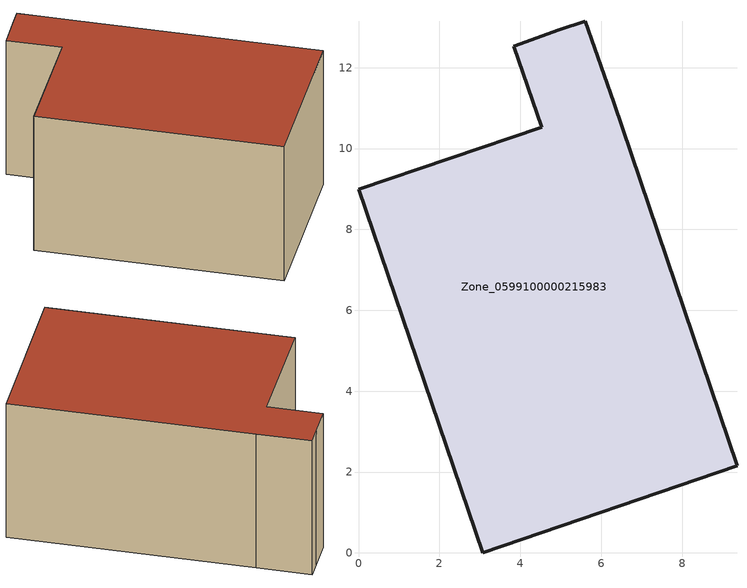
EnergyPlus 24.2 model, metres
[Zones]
Zone_0599100000215983
 floor ground (C_G): 9.36,2.16 3.07,0 0,8.99 4.53,10.53 3.84,12.54 4.96,12.93 5.61,13.15 6.31,11.14 z0
 wall outside (C_F): 4.96,12.93 3.84,12.54 4.53,10.53 0,8.99 3.07,0 9.36,2.16 6.31,11.14 5.61,13.15 4.96,12.93 z0:5.92
 roof outside (C_R): 9.36,2.16 6.31,11.14 5.61,13.15 4.96,12.93 3.84,12.54 4.53,10.53 0,8.99 3.07,0 z5.92
[BUILDING]
Pand.0599100000215983: North Axis=0; Terrain=City; Loads Convergence Tolerance Value=0.04; Temperature Convergence Tolerance Value=0.4; Solar Distribution=FullExterior; Maximum Number of Warmup Days=25; Minimum Number of Warmup Days=1
[Site:Location]
Rotterdam.The.Hague.AP_ZH_NLD Design_Conditions: Latitude=51.96; Longitude=4.45; Time Zone=1; Elevation=-4.5
[SITE:GROUNDTEMPERATURE:BUILDINGSURFACE]
18, 18, 18, 18, 18, 18, 18, 18, 18, 18, 18, 18
[MATERIAL] Thermal Absorptance=0.9; Solar Absorptance=0.7; Visible Absorptance=0.7
Name | Roughness | Thickness | Conductivity | Density | Specific Heat
G.TC.1946-1964 | MediumSmooth | 0.15 | 1 | 540 | 1210
F.TC.1946-1964 | Rough | 0.3 | 0.857143 | 1920 | 840
R.TC.1946-1964 | MediumRough | 0.2 | 0.235294 | 1500 | 1000
[CONSTRUCTION]
C_G: G.TC.1946-1964
C_F: F.TC.1946-1964
C_R: R.TC.1946-1964
[ZONE]
Zone_0599100000215983: Type=1; Multiplier=1; Ceiling Height=Autocalculate; Volume=Autocalculate; Floor Area=autocalculate; Part of Total Floor Area=Yes
[ZONEINFILTRATION:DESIGNFLOWRATE]
Infil_Zone_0599100000215983: Zone or ZoneList or Space or SpaceList=Zone_0599100000215983; Schedule=AlwaysOn; Design Flow Rate Calculation Method=Flow/Area; Flow Rate per Floor Area=0.003; Constant Term Coefficient=1; Temperature Term Coefficient=0; Velocity Term Coefficient=0; Velocity Squared Term Coefficient=0
[HVACTEMPLATE:ZONE:IDEALLOADSAIRSYSTEM]
Zone_0599100000215983: Maximum Heating Supply Air Temperature=50; Minimum Cooling Supply Air Temperature=13; Maximum Heating Supply Air Humidity Ratio=0.0156; Minimum Cooling Supply Air Humidity Ratio=0.0077; Heating Limit=NoLimit; Cooling Limit=NoLimit; Dehumidification Control Type=ConstantSensibleHeatRatio; Cooling Sensible Heat Ratio=0.7; Dehumidification Setpoint=60; Humidification Control Type=None; Humidification Setpoint=30; Outdoor Air Method=None; Outdoor Air Flow Rate per Person=0.00944; Outdoor Air Flow Rate per Zone Floor Area=0; Outdoor Air Flow Rate per Zone=0; Demand Controlled Ventilation Type=None; Outdoor Air Economizer Type=NoEconomizer; Heat Recovery Type=None; Sensible Heat Recovery Effectiveness=0.7; Latent Heat Recovery Effectiveness=0.65
[ZONECONTROL:THERMOSTAT]
ThermostatControl_Zone_0599100000215983: Zone or ZoneList=Zone_0599100000215983; Control Type Schedule=DualSetpointControlType; Control 1=Thermostat_Zone_0599100000215983; Temperature Difference Between Cutout And Setpoint=0
[THERMOSTATSETPOINT:DUALSETPOINT]
Thermostat_Zone_0599100000215983: Heating Setpoint Temperature Schedule=HeatingSetpoint_Zone_0599100000215983; Cooling Setpoint Temperature Schedule=CoolingSetpoint_Zone_0599100000215983
[SCHEDULE:COMPACT]
HeatingSetpoint_Zone_0599100000215983: Through: 12/31, For: AllDays, Until: 24:00, 21
CoolingSetpoint_Zone_0599100000215983: Through: 12/31, For: AllDays, Until: 24:00, 24
DualSetpointControlType: Through: 12/31, For: AllDays, Until: 24:00, 4
AlwaysOn: Through: 12/31, For: AllDays, Until: 24:00, 1
